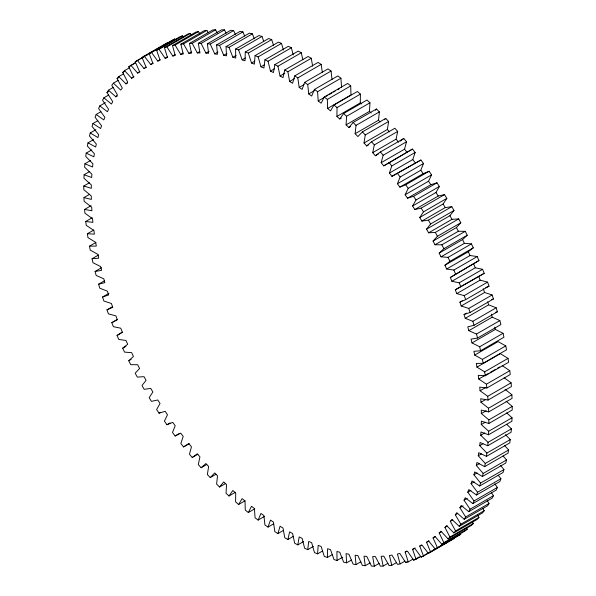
<?xml version="1.0" encoding="UTF-8"?>
<svg xmlns="http://www.w3.org/2000/svg" width="596" height="596" viewBox="0 0 596 596"><rect width="100%" height="100%" fill="white"/><g stroke="black" fill="none" stroke-linecap="round" stroke-linejoin="round"><path stroke-width="0.89" d="M341.381 118.06L339.772 118.991L336.911 116.429L337.038 107.608L334.013 104.993L330.497 110.871L327.606 108.45L327.353 99.42L324.298 96.954L321.125 103.22L318.197 100.948L317.571 91.717L314.494 89.415L311.663 96.053L308.721 93.93L307.715 84.535L304.616 82.397L302.142 89.385L299.185 87.426L297.806 77.882L294.7 75.908L292.584 83.246L289.619 81.443L287.875 71.781L284.754 69.978L283.011 77.629L280.046 76.005L277.93 66.231L274.823 64.614L273.445 72.57L270.487 71.11L268.014 61.261L264.915 59.823L263.909 68.063L260.966 66.782L258.135 56.881L255.058 55.629L254.432 64.13L251.505 63.027L248.331 53.089L245.276 52.031L245.023 60.77L242.132 59.853L238.616 49.908L235.591 49.036L235.718 58.006L232.857 57.268L229.013 47.345L226.033 46.667L226.54 55.83L223.724 55.279L219.552 45.393L216.616 44.916L217.503 54.258L214.731 53.893L210.246 44.074L207.371 43.791L208.63 53.29L205.911 53.111L201.128 43.381L198.312 43.292L199.943 52.925L197.291 52.932L192.217 43.314L189.468 43.426L191.465 53.163L188.88 53.364L183.531 43.88L180.856 44.186L183.21 54.013L180.707 54.4L175.09 45.072L172.497 45.579L175.209 55.465L172.788 56.039L166.917 46.898L164.414 47.591L167.476 57.521L165.137 58.281L159.035 49.334L156.621 50.228L160.033 60.166L157.784 61.112L151.459 52.396L149.149 53.476L152.889 63.407L150.743 64.532L144.202 56.054M361.422 103.957L360.282 102.929L360.409 94.116L357.384 91.493L334.013 104.993M430.632 552.164L426.565 542.263L428.606 540.967L435.341 549.177L437.427 547.717L433.046 537.875L434.983 536.4L441.889 544.319L443.864 542.68L439.178 532.921L441.003 531.274L448.065 538.888L449.92 537.07L444.936 527.415L446.642 525.605L453.854 532.899L455.582 530.909L450.315 521.381L451.902 519.399L459.233 526.357L460.835 524.197L455.299 514.817L456.76 512.679L464.202 519.28L465.67 516.956L459.881 507.747L461.215 505.46L468.739 511.688L470.073 509.2L464.038 500.193L465.238 497.757L472.837 503.59L474.029 500.96L467.771 492.169L468.836 489.584L476.487 495.023L477.538 492.244L471.063 483.684L471.995 480.972L479.676 485.993L480.585 483.073L473.909 474.781L474.699 471.935L482.402 476.524L483.162 473.47L476.308 465.461L476.956 462.489L484.652 466.646L485.263 463.472L478.245 455.754L478.752 452.669L486.433 456.38L486.887 453.079L479.72 445.681L480.085 442.493L487.722 445.741L488.027 442.336L480.734 435.274L480.95 431.981L488.526 434.767L488.683 431.258L481.277 424.546L481.352 421.163L488.847 423.48L512.217 409.988L512.217 406.39L506.086 401.197M117.434 319.419L111.795 322.674L113.396 326.69L120.727 328.195L122.314 332.009L117.047 335.459L118.775 339.444L125.987 340.472L127.693 344.257L122.709 348.161L124.564 352.124L131.627 352.661L133.452 356.415L128.766 360.759L130.74 364.685L137.646 364.73L139.583 368.447L135.203 373.223L137.296 377.097L144.023 376.665L146.072 380.322L141.997 385.523L144.202 389.337L150.743 388.413L152.889 392.019L149.149 397.629L151.459 401.376L157.784 399.968L160.033 403.507L156.621 409.512L159.035 413.184L165.137 411.292L167.476 414.756L164.414 421.141L166.917 424.732L172.788 422.363L175.209 425.738L172.497 432.487L175.09 435.981L180.707 433.143L183.21 436.428L180.856 443.528L183.531 446.925L188.88 443.618L191.465 446.799L189.468 454.234L192.217 457.519L197.291 453.765L199.943 456.834L198.312 464.582L201.128 467.748L205.911 463.546L208.63 466.497L207.371 474.543L210.246 477.582L214.731 472.941L217.503 475.772L216.616 484.101L219.552 487.007L223.724 481.933L226.54 484.637L226.033 493.22L229.013 495.984L232.857 490.501L235.718 493.071L235.591 501.884L238.616 504.507L242.132 498.621L245.023 501.042L245.276 510.079L248.331 512.545L251.505 506.272L254.432 508.544L255.058 517.775L258.135 520.077L260.966 513.439L263.909 515.562L264.915 524.957L268.014 527.102L270.487 520.107L273.445 522.066L274.823 531.61L277.93 533.584L280.046 526.253L283.011 528.049L284.754 537.719L287.875 539.514L289.619 531.863L292.584 533.487L294.7 543.261L297.806 544.878L299.185 536.929L302.142 538.382L304.616 548.231L307.715 549.668L308.721 541.429L311.663 542.71L314.494 552.619L317.571 553.87L318.197 545.362L321.125 546.465L324.298 556.403L327.353 557.461L327.606 548.722L330.497 549.639L334.013 559.584L337.038 560.456L342.678 557.2M89.743 171.469L84.103 174.725L83.947 178.234L91.352 184.946L91.277 188.329L83.783 186.012L83.783 189.61L91.277 195.957L91.352 199.429L83.947 197.589L84.103 201.269L91.68 207.237L91.896 210.775L84.602 209.42L84.908 213.182L92.544 218.747L92.909 222.353L85.742 221.481L86.204 225.303L93.877 230.458L94.384 234.131L87.366 233.744L87.977 237.625L95.673 242.356L96.321 246.073L89.474 246.178L90.227 250.104L97.93 254.403L98.72 258.165L92.052 258.753L92.954 262.717L100.635 266.568L101.566 270.361L95.092 271.441L96.142 275.434L103.793 278.831L104.859 282.646L98.601 284.203L99.793 288.218L107.392 291.153L108.591 294.983L102.557 297.024L103.89 301.04L111.415 303.506L112.756 307.342L106.96 309.853L108.427 313.876L115.87 315.865L117.33 319.694L111.795 322.674M506.667 412.886L512.053 417.766L511.897 421.275L488.526 434.767M350.522 126.628L348.913 127.559L346.09 124.855L346.596 116.272L343.616 113.508L339.772 118.991M371.152 112.987L369.46 111.363L369.967 102.78L366.987 100.016L343.616 113.508M90.547 160.495L84.908 163.751L84.602 167.156L91.896 174.218L91.68 177.511L84.103 174.725M506.756 424.345L511.398 428.844L511.092 432.249L487.722 445.741M368.328 145.022L366.719 145.953L364.007 142.995L387.37 129.503L388.629 121.457L385.754 118.418L362.383 131.91L357.898 136.551L355.134 133.72L356.013 125.398L353.078 122.493L348.913 127.559M380.159 121.927L378.497 120.228L379.384 111.899L376.449 108.994L353.078 122.493M91.844 149.857L86.204 153.12L85.742 156.413L92.909 163.811L92.544 166.999L84.908 163.751M505.483 434.655L510.258 439.587L509.796 442.88L486.433 456.38M364.007 142.995L365.259 134.949L388.629 121.457M93.617 139.591L87.977 142.846L87.366 146.027L94.384 153.738L93.877 156.822L86.204 153.12M504.536 445.473L508.634 449.973L508.023 453.154L484.652 466.646M378.564 153.872L375.338 155.727L372.686 152.658L374.318 144.91L397.688 131.418L394.872 128.252L371.502 141.744L366.719 145.953M372.686 152.658L396.057 139.166L397.688 131.418M95.867 129.712L90.227 132.968L89.474 136.022L96.321 144.031L95.673 147.003L87.977 142.846M503.106 455.97L506.525 459.978L505.773 463.032L482.402 476.524M488.847 423.48L488.847 419.882L481.352 413.535L481.277 410.063L488.683 411.903L488.526 408.223L480.95 402.255L480.734 398.717L488.027 400.072L487.722 396.318L480.085 390.752L479.72 387.139L486.887 388.011L486.433 384.189L478.752 379.034L478.245 375.361L485.263 375.748L484.652 371.867L476.956 367.136L476.308 363.418L483.162 363.314L482.402 359.388L474.699 355.089L473.909 351.327L480.585 350.739L479.676 346.775L471.995 342.923L471.063 339.131L477.538 338.051L476.487 334.058L468.836 330.661L467.771 326.846L474.029 325.289L497.399 311.797L496.207 307.782L472.837 321.274L465.238 318.339L464.038 314.509L470.073 312.468L493.443 298.976L492.11 294.96L468.739 308.452L461.215 305.986L459.881 302.157L465.67 299.639L489.04 286.147L487.573 282.124L464.202 295.616L456.76 293.627L455.299 289.798L484.205 273.326L482.604 269.31L459.233 282.802L451.902 281.297L450.315 277.483L478.953 260.541L477.225 256.556L453.854 270.048L446.642 269.019L444.936 265.235L468.307 251.743L473.291 247.839L471.436 243.876L448.065 257.368L441.003 256.831L439.178 253.076L462.548 239.585L467.234 235.241L465.26 231.315L441.889 244.807L434.983 244.762L433.046 241.045L456.417 227.553L460.797 222.777L458.704 218.903L435.341 232.395L428.606 232.835L426.565 229.169L449.928 215.678L454.003 210.477L451.798 206.663L428.427 220.155L421.886 221.079L419.74 217.473L443.111 203.981L446.851 198.371L444.542 194.624L421.178 208.116L414.846 209.524L412.596 205.985L435.967 192.493L439.379 186.488L436.965 182.816L413.594 196.308L407.493 198.2L405.153 194.736L428.524 181.244L431.586 174.859L429.083 171.268L405.712 184.767L399.842 187.129L397.42 183.754L420.791 170.262L423.503 163.513L420.91 160.019L391.922 176.349L389.419 173.064L412.79 159.572L415.144 152.472L412.469 149.075L383.75 165.874L381.164 162.693L383.161 155.258L406.532 141.766L403.783 138.481L380.412 151.973L375.338 155.727M381.164 162.693L404.535 149.201L406.532 141.766M97.789 120.705L92.954 123.499L92.052 126.419L98.72 134.718L97.93 137.564L90.227 132.968M500.618 465.431L503.948 469.581L503.046 472.501L479.676 485.993M389.419 173.064L391.773 165.964L415.144 152.472M100.977 111.675L96.142 114.469L95.092 117.256L101.566 125.808L100.635 128.52L92.954 123.499M498.211 475.183L500.908 478.744L499.858 481.531L476.487 495.023M397.42 183.754L400.132 177.005L423.503 163.513M105.432 102.646L99.793 105.902L98.601 108.532L104.859 117.33L103.793 119.908L96.142 114.469M494.792 483.803L497.399 487.468L496.207 490.098L472.837 503.59M405.153 194.736L408.215 188.351L431.586 174.859M108.725 95.017L103.89 97.804L102.557 100.292L108.591 109.299L107.392 111.735L99.793 105.902M491.432 492.706L493.443 495.708L492.11 498.196L468.739 511.688M412.596 205.985L416.008 199.98L439.379 186.488M103.89 97.804L111.415 104.032L112.756 101.745L106.96 92.536L108.427 90.212L113.262 87.418M487.111 500.394L489.04 503.464L487.573 505.788L464.202 519.28M419.74 217.473L423.48 211.863L446.851 198.371M108.427 90.212L115.87 96.813L117.33 94.675L111.795 85.295L113.396 83.135L118.231 80.348M482.82 508.358L484.205 510.705L482.604 512.865L459.233 526.357M426.565 229.169L430.632 223.969L454.003 210.477M375.405 110.26L376.449 108.994M113.396 83.135L120.727 90.093L122.314 88.111L117.047 78.583L118.775 76.593L123.61 73.8M477.634 515.033L478.953 517.417L477.225 519.407L453.854 532.899M433.046 241.045L437.427 236.269L460.797 222.777M118.775 76.593L125.987 83.887L127.693 82.077L122.709 72.421L124.564 70.604L129.399 67.81M384.472 119.744L385.754 118.418M472.457 521.969L473.291 523.579L471.436 525.396L448.065 538.888M439.178 253.076L443.864 248.733L467.234 235.241M124.564 70.604L131.627 78.218L133.452 76.571L128.766 66.812L135.575 62.379M466.452 527.564L467.234 529.188L465.26 530.827L441.889 544.319M444.936 265.235L449.92 261.331L473.291 247.839M130.74 65.173L137.646 73.092L139.583 71.617L135.203 61.775L174.822 38.896L151.459 52.396M400.162 141.163L403.783 138.481M450.315 277.483L478.953 260.541M137.296 60.323L144.023 68.525L146.072 67.229L141.997 57.328L167.573 42.562M383.75 165.874L412.469 149.075M135.203 61.775L144.068 56.657M145.677 55.726L147.286 54.802M149.708 53.402L151.317 52.47M156.621 50.228L179.992 36.736L182.406 35.842L183.419 37.332M128.766 66.812L135.21 63.087M159.035 49.334L182.406 35.842M164.414 47.591L187.785 34.099L190.288 33.406L191.756 35.685M122.709 72.421L124.318 71.49M166.917 46.898L190.288 33.406M172.497 45.579L195.868 32.087L198.461 31.581L199.861 33.912M117.047 78.583L118.656 77.659M175.09 45.072L198.461 31.581M180.856 44.186L204.227 30.694L206.894 30.389L208.235 32.758M183.531 43.88L206.894 30.389M150.743 64.532L153.157 63.131M144.023 68.525L146.437 67.132M157.784 61.112L160.205 59.712M137.646 73.092L140.067 71.699M189.468 43.426L212.839 29.934L215.588 29.822L217.279 33.033M165.137 58.281L167.558 56.881M131.627 78.218L134.048 76.824M106.96 92.536L108.569 91.605M192.217 43.314L215.588 29.822M172.788 56.039L175.202 54.646M125.987 83.887L127.596 82.963M198.312 43.292L221.682 29.8L224.498 29.889L226.093 33.13M180.707 54.4L183.121 53.007M201.128 43.381L224.498 29.889M188.88 53.364L191.301 51.971M207.371 43.791L230.741 30.299L233.617 30.582L235.487 34.672M115.87 96.813L117.479 95.881M210.246 44.074L233.617 30.582M197.291 52.932L199.705 51.539M216.616 44.916L239.987 31.424L242.922 31.901L244.658 36.021M205.911 53.111L209.136 51.249M219.552 45.393L242.922 31.901M226.033 46.667L249.404 33.175L252.384 33.853L254.306 38.815M214.731 53.893L217.957 52.031M229.013 47.345L252.384 33.853M223.724 55.279L226.942 53.416M235.591 49.036L258.962 35.544L261.987 36.416L263.745 41.385M238.616 49.908L261.987 36.416M232.857 57.268L236.083 55.406M245.276 52.031L268.647 38.539L271.702 39.597L273.549 45.393M248.331 53.089L271.702 39.597M242.132 59.853L245.351 57.991M255.058 55.629L278.429 42.13L281.506 43.381L283.391 49.989M258.135 56.881L281.506 43.381M251.505 63.027L254.73 61.164M264.915 59.823L288.285 46.332L291.384 47.769L293.18 54.929M268.014 61.261L291.384 47.769M260.966 66.782L264.192 64.919M274.823 64.614L298.194 51.122L301.3 52.739L302.842 59.846M277.93 66.231L301.3 52.739M270.487 71.11L274.518 68.786M83.783 186.012L89.422 182.756M284.754 69.978L308.125 56.486L311.246 58.281L312.669 66.193M280.046 76.005L284.881 73.211M287.875 71.781L311.246 58.281M83.947 197.589L89.586 194.333M294.7 75.908L318.07 62.416L321.177 64.39L322.302 72.198M289.619 81.443L294.454 78.657M297.806 77.882L321.177 64.39M84.602 209.42L91.046 205.702M304.616 82.397L327.986 68.898L331.085 71.043L332.002 79.588M299.185 87.426L304.02 84.632M307.715 84.535L331.085 71.043M85.742 221.481L92.194 217.763M314.494 89.415L337.865 75.923L340.942 78.225L341.568 87.456M308.721 93.93L314.36 90.674M317.571 91.717L340.942 78.225M87.366 233.744L93.818 230.026M324.298 96.954L347.669 83.455L350.724 85.921L350.977 94.958L327.606 108.45M318.197 100.948L324.649 97.222M326.258 96.291L327.867 95.36M329.484 94.429L331.897 93.036M333.514 92.104L335.123 91.173M337.545 89.78L339.154 88.849M327.353 99.42L350.724 85.921M89.474 246.178L95.919 242.46M337.038 107.608L360.409 94.116M336.911 116.429L360.282 102.929M92.052 258.753L98.496 255.036M346.596 116.272L369.967 102.78M346.09 124.855L369.46 111.363M95.092 271.441L101.544 267.716M356.013 125.398L379.384 111.899M355.134 133.72L378.497 120.228M98.601 284.203L104.24 280.947M102.557 297.024L109.008 293.299M106.96 309.853L112.599 306.597M391.922 176.349L420.91 160.019M117.047 335.459L122.687 332.195M399.842 187.129L423.212 173.637L429.083 171.268M122.709 348.161L125.935 346.298M407.493 198.2L430.863 184.708L436.965 182.816M128.766 360.759L131.18 359.366M414.846 209.524L438.216 196.032L444.542 194.624M421.886 221.079L445.257 207.587L451.798 206.663M428.606 232.835L451.977 219.335L458.704 218.903M434.983 244.762L458.354 231.27L465.26 231.315M159.035 413.184L160.644 412.253M441.003 256.831L464.373 243.339L471.436 243.876M166.917 424.732L170.143 422.869M446.642 269.019L470.013 255.528L477.225 256.556M175.09 435.981L179.12 433.657M451.902 281.297L475.273 267.805L482.604 269.31M455.299 289.798L484.205 273.326M183.531 446.925L189.17 443.67M456.76 293.627L480.13 280.135L487.573 282.124M459.881 302.157L462.295 300.757M192.217 457.519L197.857 454.264M461.215 305.986L484.585 292.494L492.11 294.96M464.038 314.509L466.452 313.116M201.128 467.748L206.767 464.493M465.238 318.339L488.608 304.847L496.207 307.782M210.246 477.582L215.886 474.327M468.836 330.661L492.207 317.169L499.858 320.566L500.908 324.559L477.538 338.051M476.487 334.058L499.858 320.566M219.552 487.007L225.191 483.743M471.995 342.923L495.365 329.432L503.046 333.283L503.948 337.247L480.585 350.739M479.676 346.775L503.046 333.283M229.013 495.984L235.457 492.259M474.699 355.089L498.07 341.597L505.773 345.896L506.525 349.822L483.162 363.314M482.402 359.388L505.773 345.896M238.616 504.507L245.06 500.782M476.956 367.136L500.327 353.644L508.023 358.375L508.634 362.256L485.263 375.748M484.652 371.867L508.023 358.375M478.752 379.034L488.422 373.446M490.039 372.515L495.678 369.259M497.288 368.328L499.709 366.935M248.331 512.545L254.775 508.82M486.433 384.189L509.796 370.697L510.258 374.519L486.887 388.011M480.085 390.752L485.725 387.489M258.135 520.077L264.587 516.36M487.722 396.318L511.092 382.818L504.149 377.76M480.95 402.255L485.785 399.469M268.014 527.102L273.653 523.839M488.027 400.072L511.398 386.58L511.092 382.818M488.526 408.223L511.897 394.731L505.013 389.307M481.352 413.535L486.187 410.741M277.93 533.584L283.577 530.328M488.683 411.903L512.053 398.411L511.897 394.731M488.847 419.882L512.217 406.39M481.277 424.546L485.308 422.221M287.875 539.514L293.515 536.258M480.734 435.274L484.764 432.942M488.683 431.258L512.053 417.766M297.806 544.878L303.453 541.622M479.72 445.681L482.946 443.819M488.027 442.336L511.398 428.844M307.715 549.668L313.362 546.413M478.245 455.754L481.471 453.891M486.887 453.079L510.258 439.587M317.571 553.87L322.406 551.077M476.308 465.461L479.534 463.599M485.263 463.472L508.634 449.973M327.353 557.461L332.188 554.675M473.909 474.781L477.135 472.919M483.162 473.47L506.525 459.978M471.063 483.684L474.282 481.829M480.585 483.073L503.948 469.581M467.771 492.169L470.989 490.307M337.038 560.456L336.911 551.486L339.772 552.224L343.616 562.147L346.596 562.825L351.431 560.039M477.538 492.244L500.908 478.744M464.038 500.193L467.257 498.33M346.596 562.825L346.09 553.662L348.913 554.213L353.078 564.099L356.013 564.576L360.848 561.79M459.881 507.747L463.099 505.892M474.029 500.96L497.399 487.468M356.013 564.576L355.134 555.234L357.898 555.599L362.383 565.418L365.259 565.701L370.094 562.915M455.299 514.817L457.721 513.424M470.073 509.2L493.443 495.708M450.315 521.381L452.737 519.98M365.259 565.701L364.007 556.202L366.719 556.381L371.502 566.111L374.318 566.2L379.153 563.406M444.936 527.415L447.35 526.022M465.67 516.956L489.04 503.464M374.318 566.2L372.686 556.567L375.338 556.56L380.412 566.178L383.161 566.066L381.164 556.329L383.75 556.128L389.106 565.611L391.773 565.306L389.419 555.479L391.922 555.092L397.539 564.419L400.132 563.913L397.42 554.027L399.842 553.453L405.712 562.594L408.215 561.901L405.153 551.971L406.763 551.039M439.178 532.921L441.591 531.528M383.161 566.066L387.996 563.272M405.153 551.971L407.493 551.211L413.594 560.158L416.008 559.264L412.596 549.326L415.017 547.925M433.046 537.875L435.46 536.475M412.596 549.326L414.846 548.38L421.178 557.104L423.48 556.016L419.74 546.085L421.35 545.154M426.565 542.263L428.978 540.87M460.835 524.197L484.205 510.705M391.773 565.306L396.608 562.512M455.582 530.909L478.953 517.417M400.132 563.913L404.967 561.119M405.712 562.594L407.329 561.663M449.92 537.07L473.291 523.579M408.215 561.901L413.05 559.108M413.594 560.158L419.241 556.902M443.864 542.68L467.234 529.188M416.008 559.264L420.843 556.47M421.178 557.104L431.653 551.054M433.262 550.123L434.871 549.192M436.488 548.26L460.797 534.225L423.48 556.016M454.003 538.672L428.427 553.438L421.886 544.96L419.74 546.085M444.542 543.604L446.851 542.524M485.733 287.585L489.04 286.147M491.715 299.565L493.443 298.976M495.611 312.237L497.399 311.797M502.123 365.542L509.796 370.697M362.383 131.91L365.259 134.949M387.37 129.503L389.546 131.865M371.502 141.744L374.318 144.91M396.057 139.166L398.709 142.235M380.412 151.973L383.161 155.258M404.535 149.201L407.12 152.382M389.106 162.566L391.773 165.964M412.79 159.572L415.293 162.857M397.539 173.511L400.132 177.005M420.791 170.262L423.212 173.637M405.712 184.767L408.215 188.351M428.524 181.244L430.863 184.708M413.594 196.308L416.008 199.98M435.967 192.493L438.216 196.032M421.178 208.116L423.48 211.863M443.111 203.981L445.257 207.587M428.427 220.155L430.632 223.969M449.928 215.678L451.977 219.335M435.341 232.395L437.427 236.269M456.417 227.553L458.354 231.27M441.889 244.807L443.864 248.733M462.548 239.585L464.373 243.339M448.065 257.368L449.92 261.331M468.307 251.743L470.013 255.528M453.854 270.048L455.582 274.041M473.686 263.991L475.273 267.805M459.233 282.802L460.835 286.818M478.67 276.306L480.13 280.135M464.202 295.616L465.67 299.639M483.244 288.658L484.585 292.494M468.739 308.452L470.073 312.468M487.647 301.785L488.608 304.847M472.837 321.274L474.029 325.289M491.35 314.122L492.207 317.169M494.807 327.152L495.365 329.432"/></g></svg>
